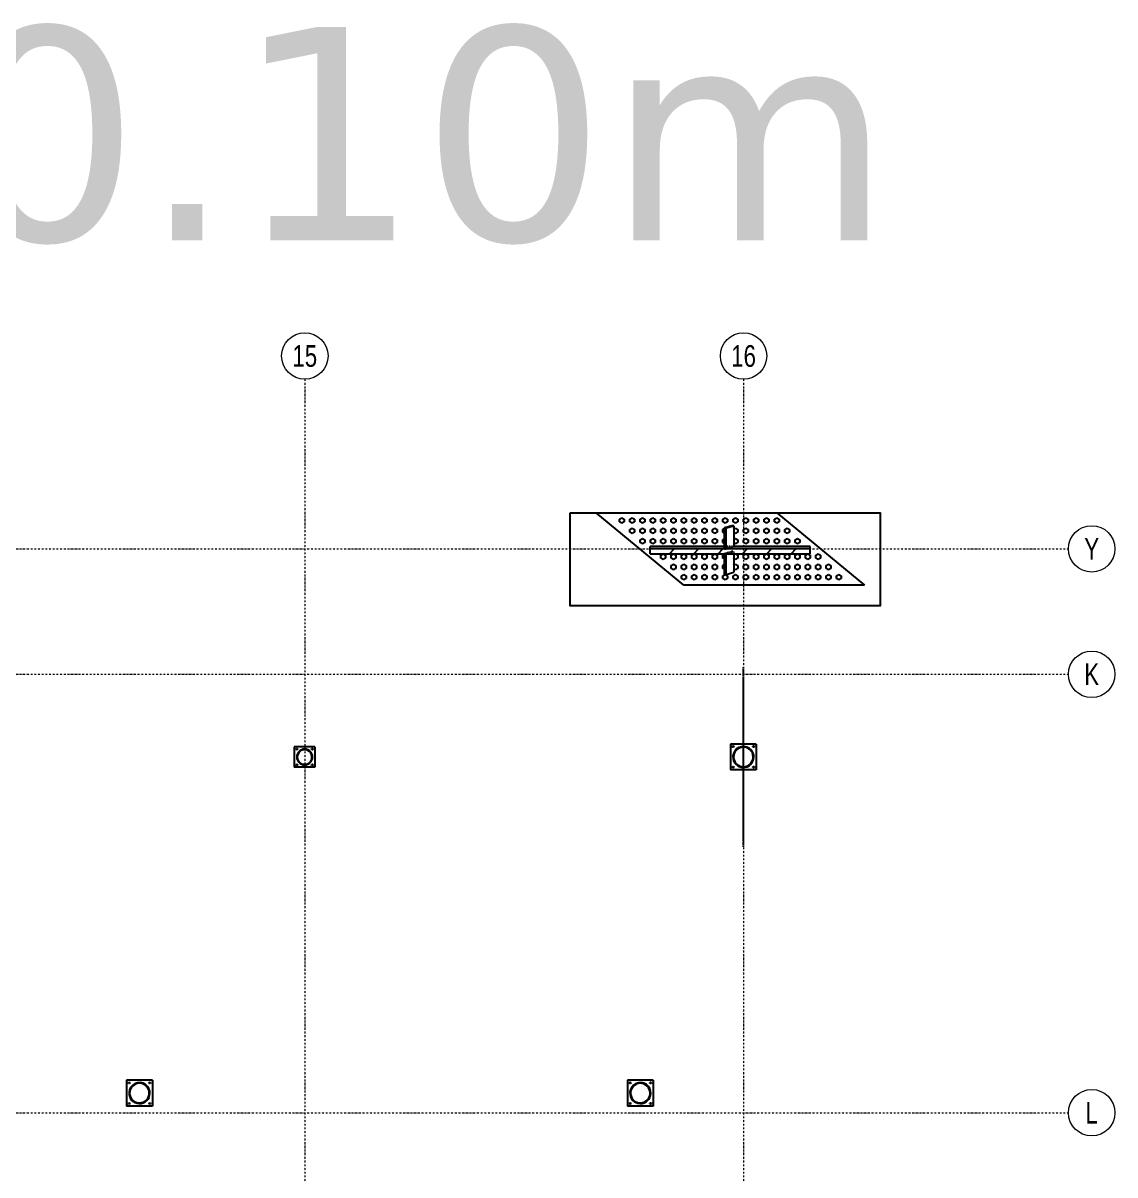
# Model space of a CAD drawing. Header units: millimetres. Extents: x 1541 to 289025, y -12015 to 47026.
# Drawn here: x 16030 to 17564, y -10396 to -8778 of the extents above; entities that cross this region are included whole.
import ezdxf
from ezdxf.enums import TextEntityAlignment as Align

# ---------------------------------------------------------------- set-up
doc = ezdxf.new("R2010")
doc.units = ezdxf.units.MM
doc.header["$LTSCALE"] = 0.1
for name, pattern in [('DASHDOTX2', [50.8, 25.4, -12.7, 0, -12.7]), ('DXK_LINE_DOT2', [3.9198, 1.9599, -1.9599]), ('DXK_LINE_DOT3', [5.9187, 2.979, -0.9799, 0.9799, -0.9799]), ('Grid Line', [3.33375, 1.905, -0.47625, 0.47625, -0.47625])]:
    doc.linetypes.add(name, pattern=pattern)
doc.layers.get('0').update_dxf_attribs({"color": 255})
doc.layers.add('E_EJES', color=8, linetype='Continuous', lineweight=9)
doc.layers.add('E_EJES-1', color=8, linetype='Grid Line', lineweight=9)
doc.layers.add('TEXTO GENRAL', color=3, linetype='Continuous')
doc.styles.add('Swis721 LtCn BT_1', font='swisscl.ttf', dxfattribs={"height": 0.42})
doc.styles.add('TEXTO GENERAL', font='verdana.ttf', dxfattribs={"height": 0.9})

# ---------------------------------------------------------------- blocks, each defined once
blk = doc.blocks.new('Grid - CNI_NOMBRE EJES-372759-_26_00m_LOC COLUMNAS Y MUROS PISO 7')
at = {"layer": 'E_EJES'}
blk.add_circle((0, 0), 0.003, dxfattribs=at)

msp = doc.modelspace()

# ---------------------------------------------------------------- hatches: boundary and pattern name
at = {"linetype": 'Continuous'}
h = msp.add_hatch(dxfattribs=at)
h.set_pattern_fill('', scale=7.611392, style=0, pattern_type=0)
h.set_pattern_definition([(45, (16911.21, -9516.221), (-17.088, 17.088), [])])
h.paths.add_polyline_path([(17135.9, -9516.2), (16911.2, -9516.2), (16911.2, -9523.5), (17135.5, -9523.5), (17135.9, -9518.3)])
h = msp.add_hatch(color=96, dxfattribs=at)
h.paths.add_polyline_path([(16436.8, -9809.1), (16436.6, -9806.9), (16436, -9804.8), (16435, -9802.9), (16433.6, -9801.3), (16431.9, -9799.9), (16430, -9798.9), (16427.9, -9798.2), (16425.8, -9798), (16423.6, -9798.2), (16421.5, -9798.9), (16419.6, -9799.9), (16417.9, -9801.3), (16416.6, -9802.9), (16415.6, -9804.8), (16414.9, -9806.9), (16414.7, -9809.1), (16414.9, -9811.2), (16415.6, -9813.3), (16416.6, -9815.2), (16417.9, -9816.9), (16419.6, -9818.3), (16421.5, -9819.3), (16423.6, -9819.9), (16425.8, -9820.1), (16427.9, -9819.9), (16430, -9819.3), (16431.9, -9818.3), (16433.6, -9816.9), (16435, -9815.2), (16436, -9813.3), (16436.6, -9811.2)])
h.paths.add_polyline_path([(16435.3, -9813), (16434.4, -9814.8), (16433.1, -9816.4), (16431.5, -9817.7), (16429.7, -9818.6), (16427.8, -9819.2), (16425.8, -9819.4), (16423.8, -9819.2), (16421.8, -9818.6), (16420, -9817.7), (16418.5, -9816.4), (16417.2, -9814.8), (16416.2, -9813), (16415.6, -9811.1), (16415.4, -9809.1), (16415.6, -9807.1), (16416.2, -9805.1), (16417.2, -9803.3), (16418.5, -9801.8), (16420, -9800.5), (16421.8, -9799.5), (16423.8, -9798.9), (16425.8, -9798.7), (16427.8, -9798.9), (16429.7, -9799.5), (16431.5, -9800.5), (16433.1, -9801.8), (16434.4, -9803.3), (16435.3, -9805.1), (16435.9, -9807.1), (16436.1, -9809.1), (16435.9, -9811.1)])
h = msp.add_hatch(color=96, dxfattribs=at)
h.paths.add_polyline_path([(17056.6, -9809.1), (17056.4, -9806.5), (17055.8, -9804), (17054.7, -9801.7), (17053.2, -9799.6), (17051.4, -9797.8), (17049.3, -9796.3), (17047, -9795.2), (17044.5, -9794.6), (17041.9, -9794.3), (17039.4, -9794.6), (17036.9, -9795.2), (17034.6, -9796.3), (17032.5, -9797.8), (17030.7, -9799.6), (17029.2, -9801.7), (17028.1, -9804), (17027.4, -9806.5), (17027.2, -9809.1), (17027.4, -9811.6), (17028.1, -9814.1), (17029.2, -9816.4), (17030.7, -9818.5), (17032.5, -9820.3), (17034.6, -9821.8), (17036.9, -9822.9), (17039.4, -9823.5), (17041.9, -9823.8), (17044.5, -9823.5), (17047, -9822.9), (17049.3, -9821.8), (17051.4, -9820.3), (17053.2, -9818.5), (17054.7, -9816.4), (17055.8, -9814.1), (17056.4, -9811.6)])
h.paths.add_polyline_path([(17054.9, -9813.8), (17053.9, -9816), (17052.5, -9818), (17050.8, -9819.7), (17048.8, -9821), (17046.7, -9822.1), (17044.3, -9822.7), (17041.9, -9822.9), (17039.5, -9822.7), (17037.2, -9822.1), (17035, -9821), (17033, -9819.7), (17031.3, -9818), (17029.9, -9816), (17028.9, -9813.8), (17028.3, -9811.5), (17028.1, -9809.1), (17028.3, -9806.7), (17028.9, -9804.3), (17029.9, -9802.1), (17031.3, -9800.2), (17033, -9798.5), (17035, -9797.1), (17037.2, -9796), (17039.5, -9795.4), (17041.9, -9795.2), (17044.3, -9795.4), (17046.7, -9796), (17048.8, -9797.1), (17050.8, -9798.5), (17052.5, -9800.2), (17053.9, -9802.1), (17054.9, -9804.3), (17055.6, -9806.7), (17055.8, -9809.1), (17055.6, -9811.5)])
h = msp.add_hatch(dxfattribs=at)
h.set_pattern_fill('', scale=7.611392, style=0, pattern_type=0)
h.set_pattern_definition([(45, (16208.29, -10278.892), (-17.088, 17.088), [])])
h.paths.add_polyline_path([(16208.5, -10281.4), (16208.3, -10278.9), (16207.6, -10276.4), (16206.5, -10274.1), (16205.1, -10272), (16203.3, -10270.2), (16201.2, -10268.7), (16198.8, -10267.6), (16196.4, -10267), (16193.8, -10266.7), (16191.2, -10267), (16188.8, -10267.6), (16186.4, -10268.7), (16184.3, -10270.2), (16182.5, -10272), (16181.1, -10274.1), (16180, -10276.4), (16179.3, -10278.9), (16179.1, -10281.4), (16179.3, -10284), (16180, -10286.5), (16181.1, -10288.8), (16182.5, -10290.9), (16184.3, -10292.7), (16186.4, -10294.2), (16188.8, -10295.3), (16191.2, -10295.9), (16193.8, -10296.2), (16196.4, -10295.9), (16198.8, -10295.3), (16201.2, -10294.2), (16203.3, -10292.7), (16205.1, -10290.9), (16206.5, -10288.8), (16207.6, -10286.5), (16208.3, -10284)])
h.paths.add_polyline_path([(16206.8, -10286.2), (16205.8, -10288.4), (16204.4, -10290.3), (16202.7, -10292.1), (16200.7, -10293.4), (16198.5, -10294.5), (16196.2, -10295.1), (16193.8, -10295.3), (16191.4, -10295.1), (16189.1, -10294.5), (16186.9, -10293.4), (16184.9, -10292.1), (16183.2, -10290.3), (16181.8, -10288.4), (16180.8, -10286.2), (16180.2, -10283.9), (16180, -10281.4), (16180.2, -10279), (16180.8, -10276.7), (16181.8, -10274.5), (16183.2, -10272.5), (16184.9, -10270.8), (16186.9, -10269.5), (16189.1, -10268.4), (16191.4, -10267.8), (16193.8, -10267.6), (16196.2, -10267.8), (16198.5, -10268.4), (16200.7, -10269.5), (16202.7, -10270.8), (16204.4, -10272.5), (16205.8, -10274.5), (16206.8, -10276.7), (16207.4, -10279), (16207.6, -10281.4), (16207.4, -10283.9)])
h = msp.add_hatch(dxfattribs=at)
h.set_pattern_fill('', scale=7.611392, style=0, pattern_type=0)
h.set_pattern_definition([(45, (16911.73, -10278.892), (-17.088, 17.088), [])])
h.paths.add_polyline_path([(16912, -10281.4), (16911.7, -10278.9), (16911.1, -10276.4), (16910, -10274.1), (16908.5, -10272), (16906.7, -10270.2), (16904.6, -10268.7), (16902.3, -10267.6), (16899.8, -10267), (16897.2, -10266.7), (16894.7, -10267), (16892.2, -10267.6), (16889.9, -10268.7), (16887.8, -10270.2), (16886, -10272), (16884.5, -10274.1), (16883.4, -10276.4), (16882.7, -10278.9), (16882.5, -10281.4), (16882.7, -10284), (16883.4, -10286.5), (16884.5, -10288.8), (16886, -10290.9), (16887.8, -10292.7), (16889.9, -10294.2), (16892.2, -10295.3), (16894.7, -10295.9), (16897.2, -10296.2), (16899.8, -10295.9), (16902.3, -10295.3), (16904.6, -10294.2), (16906.7, -10292.7), (16908.5, -10290.9), (16910, -10288.8), (16911.1, -10286.5), (16911.7, -10284)])
h.paths.add_polyline_path([(16910.2, -10286.2), (16909.2, -10288.4), (16907.8, -10290.3), (16906.1, -10292.1), (16904.2, -10293.4), (16902, -10294.5), (16899.6, -10295.1), (16897.2, -10295.3), (16894.8, -10295.1), (16892.5, -10294.5), (16890.3, -10293.4), (16888.3, -10292.1), (16886.6, -10290.3), (16885.2, -10288.4), (16884.2, -10286.2), (16883.6, -10283.9), (16883.4, -10281.4), (16883.6, -10279), (16884.2, -10276.7), (16885.2, -10274.5), (16886.6, -10272.5), (16888.3, -10270.8), (16890.3, -10269.5), (16892.5, -10268.4), (16894.8, -10267.8), (16897.2, -10267.6), (16899.6, -10267.8), (16902, -10268.4), (16904.2, -10269.5), (16906.1, -10270.8), (16907.8, -10272.5), (16909.2, -10274.5), (16910.2, -10276.7), (16910.9, -10279), (16911.1, -10281.4), (16910.9, -10283.9)])

# ---------------------------------------------------------------- linework, layer by layer
at = {"color": 2, "linetype": 'Continuous'}
for p, q in [((16958.3, -9567.5), (16835.1, -9466)), ((16835.1, -9466), (17088.8, -9466)), ((17088.8, -9466), (17212, -9567.5)), ((17026.3, -9484.1), (17015.4, -9487.3)), ((17017.8, -9487.3), (17028.5, -9484.1)), ((17028.5, -9484.1), (17026.3, -9484.1)), ((17028.5, -9484.1), (17028.6, -9513.1)), ((17015.4, -9516.4), (17015.4, -9487.3)), ((17015.4, -9487.3), (17017.8, -9487.3)), ((17017.8, -9516.4), (17017.8, -9487.3)), ((16911.2, -9516.2), (16911.2, -9513.1)), ((17015.4, -9513.1), (16911.2, -9513.1)), ((16911.2, -9523.5), (16911.2, -9516.2)), ((16911.2, -9516.2), (17135.9, -9516.2)), ((17015.4, -9516.4), (17017.8, -9516.4)), ((17135.9, -9513.1), (17028.6, -9513.1)), ((17135.9, -9516.2), (17135.9, -9513.1)), ((17135.9, -9518.3), (17135.9, -9516.2)), ((16911.2, -9523.5), (17135.5, -9523.5)), ((17015.4, -9523.5), (17017.8, -9523.4)), ((17015.4, -9552.6), (17015.4, -9523.5)), ((17017.8, -9552.5), (17017.8, -9523.4)), ((17028.5, -9523.5), (17028.6, -9549.3)), ((17135.5, -9523.5), (17135.9, -9518.3)), ((17135.5, -9523.5), (17135.9, -9523.5)), ((17135.9, -9523.5), (17135.9, -9518.3)), ((17017.8, -9552.5), (17028.6, -9549.3)), ((17015.4, -9552.6), (17017.8, -9552.5)), ((17212, -9567.5), (16958.3, -9567.5)), ((17060, -9790.9), (17023.8, -9790.9)), ((17023.8, -9790.9), (17023.8, -9827.2)), ((17060, -9790.9), (17060, -9827.2)), ((16440.3, -9794.6), (16411.3, -9794.6)), ((16411.3, -9794.6), (16411.3, -9823.6)), ((16440.3, -9794.6), (16440.3, -9823.6)), ((16440.3, -9823.6), (16411.3, -9823.6)), ((17060, -9827.2), (17023.8, -9827.2)), ((16211.9, -10263.3), (16175.7, -10263.3)), ((16175.7, -10263.3), (16175.7, -10299.6)), ((16211.9, -10263.3), (16211.9, -10299.6)), ((16915.4, -10263.3), (16879.1, -10263.3)), ((16879.1, -10263.3), (16879.1, -10299.6)), ((16915.4, -10263.3), (16915.4, -10299.6)), ((16211.9, -10299.6), (16175.7, -10299.6)), ((16915.4, -10299.6), (16879.1, -10299.6))]:
    msp.add_line(p, q, dxfattribs=at)
at = {"color": 7, "linetype": 'DXK_LINE_DOT2'}
for p, q in [((16835.1, -9466), (17088.8, -9466)), ((17028.6, -9513.1), (17015.4, -9513.1)), ((17017.8, -9516.4), (17028.6, -9513.2)), ((17028.6, -9513.1), (17028.6, -9513.2)), ((17026.3, -9520.2), (17015.4, -9523.5)), ((17017.8, -9523.4), (17028.5, -9520.2)), ((17028.5, -9520.2), (17026.3, -9520.2)), ((17028.5, -9520.2), (17028.5, -9523.5))]:
    msp.add_line(p, q, dxfattribs=at)
at = {"color": 7, "linetype": 'Continuous'}
for p, q in [((16868.1, -9475), (16871.3, -9473.1)), ((16868.1, -9478.7), (16868.1, -9475)), ((16871.3, -9480.6), (16868.1, -9478.7)), ((16871.3, -9473.1), (16874.6, -9475)), ((16874.6, -9478.7), (16871.3, -9480.6)), ((16874.6, -9475), (16874.6, -9478.7)), ((16882.6, -9475), (16885.8, -9473.1)), ((16882.6, -9478.7), (16882.6, -9475)), ((16885.8, -9480.6), (16882.6, -9478.7)), ((16885.8, -9473.1), (16889.1, -9475)), ((16889.1, -9478.7), (16885.8, -9480.6)), ((16889.1, -9475), (16889.1, -9478.7)), ((16897.1, -9475), (16900.3, -9473.1)), ((16897.1, -9478.7), (16897.1, -9475)), ((16900.3, -9480.6), (16897.1, -9478.7)), ((16900.3, -9473.1), (16903.6, -9475)), ((16903.6, -9478.7), (16900.3, -9480.6)), ((16903.6, -9475), (16903.6, -9478.7)), ((16911.6, -9475), (16914.8, -9473.1)), ((16911.6, -9478.7), (16911.6, -9475)), ((16914.8, -9480.6), (16911.6, -9478.7)), ((16914.8, -9473.1), (16918.1, -9475)), ((16918.1, -9478.7), (16914.8, -9480.6)), ((16918.1, -9475), (16918.1, -9478.7)), ((16926.1, -9475), (16929.3, -9473.1)), ((16926.1, -9478.7), (16926.1, -9475)), ((16929.3, -9480.6), (16926.1, -9478.7)), ((16929.3, -9473.1), (16932.6, -9475)), ((16932.6, -9478.7), (16929.3, -9480.6)), ((16932.6, -9475), (16932.6, -9478.7)), ((16940.6, -9475), (16943.8, -9473.1)), ((16940.6, -9478.7), (16940.6, -9475)), ((16943.8, -9480.6), (16940.6, -9478.7)), ((16943.8, -9473.1), (16947.1, -9475)), ((16947.1, -9478.7), (16943.8, -9480.6)), ((16947.1, -9475), (16947.1, -9478.7)), ((16955.1, -9475), (16958.3, -9473.1)), ((16955.1, -9478.7), (16955.1, -9475)), ((16958.3, -9480.6), (16955.1, -9478.7)), ((16958.3, -9473.1), (16961.6, -9475)), ((16961.6, -9478.7), (16958.3, -9480.6)), ((16961.6, -9475), (16961.6, -9478.7)), ((16969.6, -9475), (16972.8, -9473.1)), ((16969.6, -9478.7), (16969.6, -9475)), ((16972.8, -9480.6), (16969.6, -9478.7)), ((16972.8, -9473.1), (16976.1, -9475)), ((16976.1, -9478.7), (16972.8, -9480.6)), ((16976.1, -9475), (16976.1, -9478.7)), ((16984.1, -9475), (16987.3, -9473.1)), ((16984.1, -9478.7), (16984.1, -9475)), ((16987.3, -9480.6), (16984.1, -9478.7)), ((16987.3, -9473.1), (16990.6, -9475)), ((16990.6, -9478.7), (16987.3, -9480.6)), ((16990.6, -9475), (16990.6, -9478.7)), ((16998.6, -9475), (17001.8, -9473.1)), ((16998.6, -9478.7), (16998.6, -9475)), ((17001.8, -9480.6), (16998.6, -9478.7)), ((17001.8, -9473.1), (17005.1, -9475)), ((17005.1, -9478.7), (17001.8, -9480.6)), ((17005.1, -9475), (17005.1, -9478.7)), ((17013.1, -9475), (17016.3, -9473.1)), ((17013.1, -9478.7), (17013.1, -9475)), ((17016.3, -9480.6), (17013.1, -9478.7)), ((17016.3, -9473.1), (17019.6, -9475)), ((17019.6, -9478.7), (17016.3, -9480.6)), ((17019.6, -9475), (17019.6, -9478.7)), ((17027.6, -9475), (17030.8, -9473.1)), ((17027.6, -9478.7), (17027.6, -9475)), ((17030.8, -9480.6), (17027.6, -9478.7)), ((17030.8, -9473.1), (17034.1, -9475)), ((17034.1, -9478.7), (17030.8, -9480.6)), ((17034.1, -9475), (17034.1, -9478.7)), ((17042.1, -9475), (17045.3, -9473.1)), ((17042.1, -9478.7), (17042.1, -9475)), ((17045.3, -9480.6), (17042.1, -9478.7)), ((17045.3, -9473.1), (17048.6, -9475)), ((17048.6, -9478.7), (17045.3, -9480.6)), ((17048.6, -9475), (17048.6, -9478.7)), ((17056.6, -9475), (17059.8, -9473.1)), ((17056.6, -9478.7), (17056.6, -9475)), ((17059.8, -9480.6), (17056.6, -9478.7)), ((17059.8, -9473.1), (17063.1, -9475)), ((17063.1, -9478.7), (17059.8, -9480.6)), ((17063.1, -9475), (17063.1, -9478.7)), ((17071.1, -9475), (17074.3, -9473.1)), ((17071.1, -9478.7), (17071.1, -9475)), ((17074.3, -9480.6), (17071.1, -9478.7)), ((17074.3, -9473.1), (17077.6, -9475)), ((17077.6, -9478.7), (17074.3, -9480.6)), ((17077.6, -9475), (17077.6, -9478.7)), ((17085.5, -9475), (17088.8, -9473.1)), ((17085.5, -9478.7), (17085.5, -9475)), ((17088.8, -9480.6), (17085.5, -9478.7)), ((17088.8, -9473.1), (17092.1, -9475)), ((17092.1, -9478.7), (17088.8, -9480.6)), ((17092.1, -9475), (17092.1, -9478.7)), ((16882.6, -9489.5), (16885.8, -9487.6)), ((16882.6, -9493.2), (16882.6, -9489.5)), ((16885.8, -9495.1), (16882.6, -9493.2)), ((16885.8, -9487.6), (16889.1, -9489.5)), ((16889.1, -9493.2), (16885.8, -9495.1)), ((16889.1, -9489.5), (16889.1, -9493.2)), ((16897.1, -9489.5), (16900.3, -9487.6)), ((16897.1, -9493.2), (16897.1, -9489.5)), ((16900.3, -9495.1), (16897.1, -9493.2)), ((16900.3, -9487.6), (16903.6, -9489.5)), ((16903.6, -9493.2), (16900.3, -9495.1)), ((16903.6, -9489.5), (16903.6, -9493.2)), ((16911.6, -9489.5), (16914.8, -9487.6)), ((16911.6, -9493.2), (16911.6, -9489.5)), ((16914.8, -9495.1), (16911.6, -9493.2)), ((16914.8, -9487.6), (16918.1, -9489.5)), ((16918.1, -9493.2), (16914.8, -9495.1)), ((16918.1, -9489.5), (16918.1, -9493.2)), ((16926.1, -9489.5), (16929.3, -9487.6)), ((16926.1, -9493.2), (16926.1, -9489.5)), ((16929.3, -9495.1), (16926.1, -9493.2)), ((16929.3, -9487.6), (16932.6, -9489.5)), ((16932.6, -9493.2), (16929.3, -9495.1)), ((16932.6, -9489.5), (16932.6, -9493.2)), ((16940.6, -9489.5), (16943.8, -9487.6)), ((16940.6, -9493.2), (16940.6, -9489.5)), ((16943.8, -9495.1), (16940.6, -9493.2)), ((16943.8, -9487.6), (16947.1, -9489.5)), ((16947.1, -9493.2), (16943.8, -9495.1)), ((16947.1, -9489.5), (16947.1, -9493.2)), ((16955.1, -9489.5), (16958.3, -9487.6)), ((16955.1, -9493.2), (16955.1, -9489.5)), ((16958.3, -9495.1), (16955.1, -9493.2)), ((16958.3, -9487.6), (16961.6, -9489.5)), ((16961.6, -9493.2), (16958.3, -9495.1)), ((16961.6, -9489.5), (16961.6, -9493.2)), ((16969.6, -9489.5), (16972.8, -9487.6)), ((16969.6, -9493.2), (16969.6, -9489.5)), ((16972.8, -9495.1), (16969.6, -9493.2)), ((16972.8, -9487.6), (16976.1, -9489.5)), ((16976.1, -9493.2), (16972.8, -9495.1)), ((16976.1, -9489.5), (16976.1, -9493.2)), ((16984.1, -9489.5), (16987.3, -9487.6)), ((16984.1, -9493.2), (16984.1, -9489.5)), ((16987.3, -9495.1), (16984.1, -9493.2)), ((16987.3, -9487.6), (16990.6, -9489.5)), ((16990.6, -9493.2), (16987.3, -9495.1)), ((16990.6, -9489.5), (16990.6, -9493.2)), ((16998.6, -9489.5), (17001.8, -9487.6)), ((16998.6, -9493.2), (16998.6, -9489.5)), ((17001.8, -9495.1), (16998.6, -9493.2)), ((17001.8, -9487.6), (17005.1, -9489.5)), ((17005.1, -9493.2), (17001.8, -9495.1)), ((17005.1, -9489.5), (17005.1, -9493.2)), ((17013.1, -9489.5), (17015.4, -9488.1)), ((17013.1, -9493.2), (17013.1, -9489.5)), ((17015.4, -9494.6), (17013.1, -9493.2)), ((17028, -9489.2), (17030.8, -9487.6)), ((17030.8, -9495.1), (17028, -9493.5)), ((17030.8, -9487.6), (17034.1, -9489.5)), ((17034.1, -9493.2), (17030.8, -9495.1)), ((17034.1, -9489.5), (17034.1, -9493.2)), ((17042.1, -9489.5), (17045.3, -9487.6)), ((17042.1, -9493.2), (17042.1, -9489.5)), ((17045.3, -9495.1), (17042.1, -9493.2)), ((17045.3, -9487.6), (17048.6, -9489.5)), ((17048.6, -9493.2), (17045.3, -9495.1)), ((17048.6, -9489.5), (17048.6, -9493.2)), ((17056.6, -9489.5), (17059.8, -9487.6)), ((17056.6, -9493.2), (17056.6, -9489.5)), ((17059.8, -9495.1), (17056.6, -9493.2)), ((17059.8, -9487.6), (17063.1, -9489.5)), ((17063.1, -9493.2), (17059.8, -9495.1)), ((17063.1, -9489.5), (17063.1, -9493.2)), ((17071.1, -9489.5), (17074.3, -9487.6)), ((17071.1, -9493.2), (17071.1, -9489.5)), ((17074.3, -9495.1), (17071.1, -9493.2)), ((17074.3, -9487.6), (17077.6, -9489.5)), ((17077.6, -9493.2), (17074.3, -9495.1)), ((17077.6, -9489.5), (17077.6, -9493.2)), ((17085.5, -9489.5), (17088.8, -9487.6)), ((17085.5, -9493.2), (17085.5, -9489.5)), ((17088.8, -9495.1), (17085.5, -9493.2)), ((17088.8, -9487.6), (17092.1, -9489.5)), ((17092.1, -9493.2), (17088.8, -9495.1)), ((17092.1, -9489.5), (17092.1, -9493.2)), ((17100, -9489.5), (17103.3, -9487.6)), ((17100, -9493.2), (17100, -9489.5)), ((17103.3, -9495.1), (17100, -9493.2)), ((17103.3, -9487.6), (17106.6, -9489.5)), ((17106.6, -9493.2), (17103.3, -9495.1)), ((17106.6, -9489.5), (17106.6, -9493.2)), ((16897.1, -9504), (16900.3, -9502.1)), ((16897.1, -9507.7), (16897.1, -9504)), ((16900.3, -9509.6), (16897.1, -9507.7)), ((16900.3, -9502.1), (16903.6, -9504)), ((16903.6, -9507.7), (16900.3, -9509.6)), ((16903.6, -9504), (16903.6, -9507.7)), ((16911.6, -9504), (16914.8, -9502.1)), ((16911.6, -9507.7), (16911.6, -9504)), ((16914.8, -9509.6), (16911.6, -9507.7)), ((16914.8, -9502.1), (16918.1, -9504)), ((16918.1, -9507.7), (16914.8, -9509.6)), ((16918.1, -9504), (16918.1, -9507.7)), ((16926.1, -9504), (16929.3, -9502.1)), ((16926.1, -9507.7), (16926.1, -9504)), ((16929.3, -9509.6), (16926.1, -9507.7)), ((16929.3, -9502.1), (16932.6, -9504)), ((16932.6, -9507.7), (16929.3, -9509.6)), ((16932.6, -9504), (16932.6, -9507.7)), ((16940.6, -9504), (16943.8, -9502.1)), ((16940.6, -9507.7), (16940.6, -9504)), ((16943.8, -9509.6), (16940.6, -9507.7)), ((16943.8, -9502.1), (16947.1, -9504)), ((16947.1, -9507.7), (16943.8, -9509.6)), ((16947.1, -9504), (16947.1, -9507.7)), ((16955.1, -9504), (16958.3, -9502.1)), ((16955.1, -9507.7), (16955.1, -9504)), ((16958.3, -9509.6), (16955.1, -9507.7)), ((16958.3, -9502.1), (16961.6, -9504)), ((16961.6, -9507.7), (16958.3, -9509.6)), ((16961.6, -9504), (16961.6, -9507.7)), ((16969.6, -9504), (16972.8, -9502.1)), ((16969.6, -9507.7), (16969.6, -9504)), ((16972.8, -9509.6), (16969.6, -9507.7)), ((16972.8, -9502.1), (16976.1, -9504)), ((16976.1, -9507.7), (16972.8, -9509.6)), ((16976.1, -9504), (16976.1, -9507.7)), ((16984.1, -9504), (16987.3, -9502.1)), ((16984.1, -9507.7), (16984.1, -9504)), ((16987.3, -9509.6), (16984.1, -9507.7)), ((16987.3, -9502.1), (16990.6, -9504)), ((16990.6, -9507.7), (16987.3, -9509.6)), ((16990.6, -9504), (16990.6, -9507.7)), ((16998.6, -9504), (17001.8, -9502.1)), ((16998.6, -9507.7), (16998.6, -9504)), ((17001.8, -9509.6), (16998.6, -9507.7)), ((17001.8, -9502.1), (17005.1, -9504)), ((17005.1, -9507.7), (17001.8, -9509.6)), ((17005.1, -9504), (17005.1, -9507.7)), ((17013.1, -9504), (17015.4, -9502.6)), ((17013.1, -9507.7), (17013.1, -9504)), ((17015.4, -9509.1), (17013.1, -9507.7)), ((17028, -9503.7), (17030.8, -9502.1)), ((17030.8, -9509.6), (17028, -9508)), ((17030.8, -9502.1), (17034.1, -9504)), ((17034.1, -9507.7), (17030.8, -9509.6)), ((17034.1, -9504), (17034.1, -9507.7)), ((17042.1, -9504), (17045.3, -9502.1)), ((17042.1, -9507.7), (17042.1, -9504)), ((17045.3, -9509.6), (17042.1, -9507.7)), ((17045.3, -9502.1), (17048.6, -9504)), ((17048.6, -9507.7), (17045.3, -9509.6)), ((17048.6, -9504), (17048.6, -9507.7)), ((17056.6, -9504), (17059.8, -9502.1)), ((17056.6, -9507.7), (17056.6, -9504)), ((17059.8, -9509.6), (17056.6, -9507.7)), ((17059.8, -9502.1), (17063.1, -9504)), ((17063.1, -9507.7), (17059.8, -9509.6)), ((17063.1, -9504), (17063.1, -9507.7)), ((17071.1, -9504), (17074.3, -9502.1)), ((17071.1, -9507.7), (17071.1, -9504)), ((17074.3, -9509.6), (17071.1, -9507.7)), ((17074.3, -9502.1), (17077.6, -9504)), ((17077.6, -9507.7), (17074.3, -9509.6)), ((17077.6, -9504), (17077.6, -9507.7)), ((17085.5, -9504), (17088.8, -9502.1)), ((17085.5, -9507.7), (17085.5, -9504)), ((17088.8, -9509.6), (17085.5, -9507.7)), ((17088.8, -9502.1), (17092.1, -9504)), ((17092.1, -9507.7), (17088.8, -9509.6)), ((17092.1, -9504), (17092.1, -9507.7)), ((17100, -9504), (17103.3, -9502.1)), ((17100, -9507.7), (17100, -9504)), ((17103.3, -9509.6), (17100, -9507.7)), ((17103.3, -9502.1), (17106.6, -9504)), ((17106.6, -9507.7), (17103.3, -9509.6)), ((17106.6, -9504), (17106.6, -9507.7)), ((17114.5, -9504), (17117.8, -9502.1)), ((17114.5, -9507.7), (17114.5, -9504)), ((17117.8, -9509.6), (17114.5, -9507.7)), ((17117.8, -9502.1), (17121.1, -9504)), ((17121.1, -9507.7), (17117.8, -9509.6)), ((17121.1, -9504), (17121.1, -9507.7)), ((16926.1, -9525.7), (16929.3, -9523.8)), ((16926.1, -9529.5), (16926.1, -9525.7)), ((16929.3, -9531.4), (16926.1, -9529.5)), ((16929.3, -9523.8), (16932.6, -9525.7)), ((16932.6, -9529.5), (16929.3, -9531.4)), ((16932.6, -9525.7), (16932.6, -9529.5)), ((16940.6, -9525.7), (16943.8, -9523.8)), ((16940.6, -9529.5), (16940.6, -9525.7)), ((16943.8, -9531.4), (16940.6, -9529.5)), ((16943.8, -9523.8), (16947.1, -9525.7)), ((16947.1, -9529.5), (16943.8, -9531.4)), ((16947.1, -9525.7), (16947.1, -9529.5)), ((16955.1, -9525.7), (16958.3, -9523.8)), ((16955.1, -9529.5), (16955.1, -9525.7)), ((16958.3, -9531.4), (16955.1, -9529.5)), ((16958.3, -9523.8), (16961.6, -9525.7)), ((16961.6, -9529.5), (16958.3, -9531.4)), ((16961.6, -9525.7), (16961.6, -9529.5)), ((16969.6, -9525.7), (16972.8, -9523.8)), ((16969.6, -9529.5), (16969.6, -9525.7)), ((16972.8, -9531.4), (16969.6, -9529.5)), ((16972.8, -9523.8), (16976.1, -9525.7)), ((16976.1, -9529.5), (16972.8, -9531.4)), ((16976.1, -9525.7), (16976.1, -9529.5)), ((16984.1, -9525.7), (16987.3, -9523.8)), ((16984.1, -9529.5), (16984.1, -9525.7)), ((16987.3, -9531.4), (16984.1, -9529.5)), ((16987.3, -9523.8), (16990.6, -9525.7)), ((16990.6, -9529.5), (16987.3, -9531.4)), ((16990.6, -9525.7), (16990.6, -9529.5)), ((16998.6, -9525.7), (17001.8, -9523.8)), ((16998.6, -9529.5), (16998.6, -9525.7)), ((17001.8, -9531.4), (16998.6, -9529.5)), ((17001.8, -9523.8), (17005.1, -9525.7)), ((17005.1, -9529.5), (17001.8, -9531.4)), ((17005.1, -9525.7), (17005.1, -9529.5)), ((17013.1, -9525.7), (17015.4, -9524.3)), ((17013.1, -9529.5), (17013.1, -9525.7)), ((17015.4, -9530.8), (17013.1, -9529.5)), ((17028, -9525.5), (17030.8, -9523.8)), ((17030.8, -9531.4), (17028, -9529.7)), ((17030.8, -9523.8), (17034.1, -9525.7)), ((17034.1, -9529.5), (17030.8, -9531.4)), ((17034.1, -9525.7), (17034.1, -9529.5)), ((17042.1, -9525.7), (17045.3, -9523.8)), ((17042.1, -9529.5), (17042.1, -9525.7)), ((17045.3, -9531.4), (17042.1, -9529.5)), ((17045.3, -9523.8), (17048.6, -9525.7)), ((17048.6, -9529.5), (17045.3, -9531.4)), ((17048.6, -9525.7), (17048.6, -9529.5)), ((17056.6, -9525.7), (17059.8, -9523.8)), ((17056.6, -9529.5), (17056.6, -9525.7)), ((17059.8, -9531.4), (17056.6, -9529.5)), ((17059.8, -9523.8), (17063.1, -9525.7)), ((17063.1, -9529.5), (17059.8, -9531.4)), ((17063.1, -9525.7), (17063.1, -9529.5)), ((17071.1, -9525.7), (17074.3, -9523.8)), ((17071.1, -9529.5), (17071.1, -9525.7)), ((17074.3, -9531.4), (17071.1, -9529.5)), ((17074.3, -9523.8), (17077.6, -9525.7)), ((17077.6, -9529.5), (17074.3, -9531.4)), ((17077.6, -9525.7), (17077.6, -9529.5)), ((17085.5, -9525.7), (17088.8, -9523.8)), ((17085.5, -9529.5), (17085.5, -9525.7)), ((17088.8, -9531.4), (17085.5, -9529.5)), ((17088.8, -9523.8), (17092.1, -9525.7)), ((17092.1, -9529.5), (17088.8, -9531.4)), ((17092.1, -9525.7), (17092.1, -9529.5)), ((17100, -9525.7), (17103.3, -9523.8)), ((17100, -9529.5), (17100, -9525.7)), ((17103.3, -9531.4), (17100, -9529.5)), ((17103.3, -9523.8), (17106.6, -9525.7)), ((17106.6, -9529.5), (17103.3, -9531.4)), ((17106.6, -9525.7), (17106.6, -9529.5)), ((17114.5, -9525.7), (17117.8, -9523.8)), ((17114.5, -9529.5), (17114.5, -9525.7)), ((17117.8, -9531.4), (17114.5, -9529.5)), ((17117.8, -9523.8), (17121.1, -9525.7)), ((17121.1, -9529.5), (17117.8, -9531.4)), ((17121.1, -9525.7), (17121.1, -9529.5)), ((17129, -9525.7), (17132.3, -9523.8)), ((17129, -9529.5), (17129, -9525.7)), ((17132.3, -9531.4), (17129, -9529.5)), ((17132.3, -9523.8), (17135.6, -9525.7)), ((17135.6, -9529.5), (17132.3, -9531.4)), ((17135.6, -9525.7), (17135.6, -9529.5)), ((17143.5, -9525.7), (17146.8, -9523.8)), ((17143.5, -9529.5), (17143.5, -9525.7)), ((17146.8, -9531.4), (17143.5, -9529.5)), ((17146.8, -9523.8), (17150.1, -9525.7)), ((17150.1, -9529.5), (17146.8, -9531.4)), ((17150.1, -9525.7), (17150.1, -9529.5)), ((16940.6, -9540.2), (16943.8, -9538.3)), ((16940.6, -9544), (16940.6, -9540.2)), ((16943.8, -9545.9), (16940.6, -9544)), ((16943.8, -9538.3), (16947.1, -9540.2)), ((16947.1, -9544), (16943.8, -9545.9)), ((16947.1, -9540.2), (16947.1, -9544)), ((16955.1, -9540.2), (16958.3, -9538.3)), ((16955.1, -9544), (16955.1, -9540.2)), ((16958.3, -9545.9), (16955.1, -9544)), ((16958.3, -9538.3), (16961.6, -9540.2)), ((16961.6, -9544), (16958.3, -9545.9)), ((16961.6, -9540.2), (16961.6, -9544)), ((16969.6, -9540.2), (16972.8, -9538.3)), ((16969.6, -9544), (16969.6, -9540.2)), ((16972.8, -9545.9), (16969.6, -9544)), ((16972.8, -9538.3), (16976.1, -9540.2)), ((16976.1, -9544), (16972.8, -9545.9)), ((16976.1, -9540.2), (16976.1, -9544)), ((16984.1, -9540.2), (16987.3, -9538.3)), ((16984.1, -9544), (16984.1, -9540.2)), ((16987.3, -9545.9), (16984.1, -9544)), ((16987.3, -9538.3), (16990.6, -9540.2)), ((16990.6, -9544), (16987.3, -9545.9)), ((16990.6, -9540.2), (16990.6, -9544)), ((16998.6, -9540.2), (17001.8, -9538.3)), ((16998.6, -9544), (16998.6, -9540.2)), ((17001.8, -9545.9), (16998.6, -9544)), ((17001.8, -9538.3), (17005.1, -9540.2)), ((17005.1, -9544), (17001.8, -9545.9)), ((17005.1, -9540.2), (17005.1, -9544)), ((17013.1, -9540.2), (17015.4, -9538.8)), ((17013.1, -9544), (17013.1, -9540.2)), ((17015.4, -9545.3), (17013.1, -9544)), ((17028, -9540), (17030.8, -9538.3)), ((17030.8, -9545.9), (17028, -9544.2)), ((17030.8, -9538.3), (17034.1, -9540.2)), ((17034.1, -9544), (17030.8, -9545.9)), ((17034.1, -9540.2), (17034.1, -9544)), ((17042.1, -9540.2), (17045.3, -9538.3)), ((17042.1, -9544), (17042.1, -9540.2)), ((17045.3, -9545.9), (17042.1, -9544)), ((17045.3, -9538.3), (17048.6, -9540.2)), ((17048.6, -9544), (17045.3, -9545.9)), ((17048.6, -9540.2), (17048.6, -9544)), ((17056.6, -9540.2), (17059.8, -9538.3)), ((17056.6, -9544), (17056.6, -9540.2)), ((17059.8, -9545.9), (17056.6, -9544)), ((17059.8, -9538.3), (17063.1, -9540.2)), ((17063.1, -9544), (17059.8, -9545.9)), ((17063.1, -9540.2), (17063.1, -9544)), ((17071.1, -9540.2), (17074.3, -9538.3)), ((17071.1, -9544), (17071.1, -9540.2)), ((17074.3, -9545.9), (17071.1, -9544)), ((17074.3, -9538.3), (17077.6, -9540.2)), ((17077.6, -9544), (17074.3, -9545.9)), ((17077.6, -9540.2), (17077.6, -9544)), ((17085.5, -9540.2), (17088.8, -9538.3)), ((17085.5, -9544), (17085.5, -9540.2)), ((17088.8, -9545.9), (17085.5, -9544)), ((17088.8, -9538.3), (17092.1, -9540.2)), ((17092.1, -9544), (17088.8, -9545.9)), ((17092.1, -9540.2), (17092.1, -9544)), ((17100, -9540.2), (17103.3, -9538.3)), ((17100, -9544), (17100, -9540.2)), ((17103.3, -9545.9), (17100, -9544)), ((17103.3, -9538.3), (17106.6, -9540.2)), ((17106.6, -9544), (17103.3, -9545.9)), ((17106.6, -9540.2), (17106.6, -9544)), ((17114.5, -9540.2), (17117.8, -9538.3)), ((17114.5, -9544), (17114.5, -9540.2)), ((17117.8, -9545.9), (17114.5, -9544)), ((17117.8, -9538.3), (17121.1, -9540.2)), ((17121.1, -9544), (17117.8, -9545.9)), ((17121.1, -9540.2), (17121.1, -9544)), ((17129, -9540.2), (17132.3, -9538.3)), ((17129, -9544), (17129, -9540.2)), ((17132.3, -9545.9), (17129, -9544)), ((17132.3, -9538.3), (17135.6, -9540.2)), ((17135.6, -9544), (17132.3, -9545.9)), ((17135.6, -9540.2), (17135.6, -9544)), ((17143.5, -9540.2), (17146.8, -9538.3)), ((17143.5, -9544), (17143.5, -9540.2)), ((17146.8, -9545.9), (17143.5, -9544)), ((17146.8, -9538.3), (17150.1, -9540.2)), ((17150.1, -9544), (17146.8, -9545.9)), ((17150.1, -9540.2), (17150.1, -9544)), ((17158, -9540.2), (17161.3, -9538.3)), ((17158, -9544), (17158, -9540.2)), ((17161.3, -9545.9), (17158, -9544)), ((17161.3, -9538.3), (17164.6, -9540.2)), ((17164.6, -9544), (17161.3, -9545.9)), ((17164.6, -9540.2), (17164.6, -9544)), ((16955.1, -9554.7), (16958.3, -9552.8)), ((16955.1, -9558.5), (16955.1, -9554.7)), ((16958.3, -9560.3), (16955.1, -9558.5)), ((16958.3, -9552.8), (16961.6, -9554.7)), ((16961.6, -9558.5), (16958.3, -9560.3)), ((16961.6, -9554.7), (16961.6, -9558.5)), ((16969.6, -9554.7), (16972.8, -9552.8)), ((16969.6, -9558.5), (16969.6, -9554.7)), ((16972.8, -9560.3), (16969.6, -9558.5)), ((16972.8, -9552.8), (16976.1, -9554.7)), ((16976.1, -9558.5), (16972.8, -9560.3)), ((16976.1, -9554.7), (16976.1, -9558.5)), ((16984.1, -9554.7), (16987.3, -9552.8)), ((16984.1, -9558.5), (16984.1, -9554.7)), ((16987.3, -9560.3), (16984.1, -9558.5)), ((16987.3, -9552.8), (16990.6, -9554.7)), ((16990.6, -9558.5), (16987.3, -9560.3)), ((16990.6, -9554.7), (16990.6, -9558.5)), ((16998.6, -9554.7), (17001.8, -9552.8)), ((16998.6, -9558.5), (16998.6, -9554.7)), ((17001.8, -9560.3), (16998.6, -9558.5)), ((17001.8, -9552.8), (17005.1, -9554.7)), ((17005.1, -9558.5), (17001.8, -9560.3)), ((17005.1, -9554.7), (17005.1, -9558.5)), ((17013.1, -9554.7), (17016.3, -9552.8)), ((17013.1, -9558.5), (17013.1, -9554.7)), ((17016.3, -9560.3), (17013.1, -9558.5)), ((17016.3, -9552.8), (17019.6, -9554.7)), ((17019.6, -9558.5), (17016.3, -9560.3)), ((17019.6, -9554.7), (17019.6, -9558.5)), ((17027.6, -9554.7), (17030.8, -9552.8)), ((17027.6, -9558.5), (17027.6, -9554.7)), ((17030.8, -9560.3), (17027.6, -9558.5)), ((17030.8, -9552.8), (17034.1, -9554.7)), ((17034.1, -9558.5), (17030.8, -9560.3)), ((17034.1, -9554.7), (17034.1, -9558.5)), ((17042.1, -9554.7), (17045.3, -9552.8)), ((17042.1, -9558.5), (17042.1, -9554.7)), ((17045.3, -9560.3), (17042.1, -9558.5)), ((17045.3, -9552.8), (17048.6, -9554.7)), ((17048.6, -9558.5), (17045.3, -9560.3)), ((17048.6, -9554.7), (17048.6, -9558.5)), ((17056.6, -9554.7), (17059.8, -9552.8)), ((17056.6, -9558.5), (17056.6, -9554.7)), ((17059.8, -9560.3), (17056.6, -9558.5)), ((17059.8, -9552.8), (17063.1, -9554.7)), ((17063.1, -9558.5), (17059.8, -9560.3)), ((17063.1, -9554.7), (17063.1, -9558.5)), ((17071.1, -9554.7), (17074.3, -9552.8)), ((17071.1, -9558.5), (17071.1, -9554.7)), ((17074.3, -9560.3), (17071.1, -9558.5)), ((17074.3, -9552.8), (17077.6, -9554.7)), ((17077.6, -9558.5), (17074.3, -9560.3)), ((17077.6, -9554.7), (17077.6, -9558.5)), ((17085.5, -9554.7), (17088.8, -9552.8)), ((17085.5, -9558.5), (17085.5, -9554.7)), ((17088.8, -9560.3), (17085.5, -9558.5)), ((17088.8, -9552.8), (17092.1, -9554.7)), ((17092.1, -9558.5), (17088.8, -9560.3)), ((17092.1, -9554.7), (17092.1, -9558.5)), ((17100, -9554.7), (17103.3, -9552.8)), ((17100, -9558.5), (17100, -9554.7)), ((17103.3, -9560.3), (17100, -9558.5)), ((17103.3, -9552.8), (17106.6, -9554.7)), ((17106.6, -9558.5), (17103.3, -9560.3)), ((17106.6, -9554.7), (17106.6, -9558.5)), ((17114.5, -9554.7), (17117.8, -9552.8)), ((17114.5, -9558.5), (17114.5, -9554.7)), ((17117.8, -9560.3), (17114.5, -9558.5)), ((17117.8, -9552.8), (17121.1, -9554.7)), ((17121.1, -9558.5), (17117.8, -9560.3)), ((17121.1, -9554.7), (17121.1, -9558.5)), ((17129, -9554.7), (17132.3, -9552.8)), ((17129, -9558.5), (17129, -9554.7)), ((17132.3, -9560.3), (17129, -9558.5)), ((17132.3, -9552.8), (17135.6, -9554.7)), ((17135.6, -9558.5), (17132.3, -9560.3)), ((17135.6, -9554.7), (17135.6, -9558.5)), ((17143.5, -9554.7), (17146.8, -9552.8)), ((17143.5, -9558.5), (17143.5, -9554.7)), ((17146.8, -9560.3), (17143.5, -9558.5)), ((17146.8, -9552.8), (17150.1, -9554.7)), ((17150.1, -9558.5), (17146.8, -9560.3)), ((17150.1, -9554.7), (17150.1, -9558.5)), ((17158, -9554.7), (17161.3, -9552.8)), ((17158, -9558.5), (17158, -9554.7)), ((17161.3, -9560.3), (17158, -9558.5)), ((17161.3, -9552.8), (17164.6, -9554.7)), ((17164.6, -9558.5), (17161.3, -9560.3)), ((17164.6, -9554.7), (17164.6, -9558.5)), ((17172.5, -9554.7), (17175.8, -9552.8)), ((17172.5, -9558.5), (17172.5, -9554.7)), ((17175.8, -9560.3), (17172.5, -9558.5)), ((17175.8, -9552.8), (17179.1, -9554.7)), ((17179.1, -9558.5), (17175.8, -9560.3)), ((17179.1, -9554.7), (17179.1, -9558.5)), ((16413.8, -9798.2), (16414.3, -9797.2)), ((16414.3, -9799.2), (16413.8, -9798.2)), ((16414.3, -9797.2), (16415.5, -9797.2)), ((16415.5, -9799.2), (16414.3, -9799.2)), ((16415.5, -9797.2), (16416, -9798.2)), ((16416, -9798.2), (16415.5, -9799.2)), ((16435.5, -9798.2), (16436.1, -9797.2)), ((16436.1, -9799.2), (16435.5, -9798.2)), ((16436.1, -9797.2), (16437.2, -9797.2)), ((16437.2, -9799.2), (16436.1, -9799.2)), ((16437.2, -9797.2), (16437.8, -9798.2)), ((16437.8, -9798.2), (16437.2, -9799.2)), ((17026.3, -9794.6), (17026.9, -9793.6)), ((17026.9, -9795.5), (17026.3, -9794.6)), ((17026.9, -9793.6), (17028, -9793.6)), ((17028, -9795.5), (17026.9, -9795.5)), ((17028, -9793.6), (17028.6, -9794.6)), ((17028.6, -9794.6), (17028, -9795.5)), ((17055.3, -9794.6), (17055.9, -9793.6)), ((17055.9, -9795.5), (17055.3, -9794.6)), ((17055.9, -9793.6), (17057, -9793.6)), ((17057, -9795.5), (17055.9, -9795.5)), ((17057, -9793.6), (17057.6, -9794.6)), ((17057.6, -9794.6), (17057, -9795.5)), ((16413.8, -9819.9), (16414.3, -9819)), ((16414.3, -9820.9), (16413.8, -9819.9)), ((16414.3, -9819), (16415.5, -9819)), ((16415.5, -9820.9), (16414.3, -9820.9)), ((16415.5, -9819), (16416, -9819.9)), ((16416, -9819.9), (16415.5, -9820.9)), ((16435.5, -9819.9), (16436.1, -9819)), ((16436.1, -9820.9), (16435.5, -9819.9)), ((16436.1, -9819), (16437.2, -9819)), ((16437.2, -9820.9), (16436.1, -9820.9)), ((16437.2, -9819), (16437.8, -9819.9)), ((16437.8, -9819.9), (16437.2, -9820.9)), ((17026.3, -9823.6), (17026.9, -9822.6)), ((17026.9, -9824.5), (17026.3, -9823.6)), ((17026.9, -9822.6), (17028, -9822.6)), ((17028, -9824.5), (17026.9, -9824.5)), ((17028, -9822.6), (17028.6, -9823.6)), ((17028.6, -9823.6), (17028, -9824.5)), ((17055.3, -9823.6), (17055.9, -9822.6)), ((17055.9, -9824.5), (17055.3, -9823.6)), ((17055.9, -9822.6), (17057, -9822.6)), ((17057, -9824.5), (17055.9, -9824.5)), ((17057, -9822.6), (17057.6, -9823.6)), ((17057.6, -9823.6), (17057, -9824.5)), ((16178.2, -10266.9), (16178.7, -10266)), ((16178.7, -10267.9), (16178.2, -10266.9)), ((16178.7, -10266), (16179.9, -10266)), ((16179.9, -10267.9), (16178.7, -10267.9)), ((16179.9, -10266), (16180.4, -10266.9)), ((16180.4, -10266.9), (16179.9, -10267.9)), ((16207.2, -10266.9), (16207.7, -10266)), ((16207.7, -10267.9), (16207.2, -10266.9)), ((16207.7, -10266), (16208.9, -10266)), ((16208.9, -10267.9), (16207.7, -10267.9)), ((16208.9, -10266), (16209.4, -10266.9)), ((16209.4, -10266.9), (16208.9, -10267.9)), ((16881.6, -10266.9), (16882.2, -10266)), ((16882.2, -10267.9), (16881.6, -10266.9)), ((16882.2, -10266), (16883.3, -10266)), ((16883.3, -10267.9), (16882.2, -10267.9)), ((16883.3, -10266), (16883.9, -10266.9)), ((16883.9, -10266.9), (16883.3, -10267.9)), ((16910.6, -10266.9), (16911.2, -10266)), ((16911.2, -10267.9), (16910.6, -10266.9)), ((16911.2, -10266), (16912.3, -10266)), ((16912.3, -10267.9), (16911.2, -10267.9)), ((16912.3, -10266), (16912.9, -10266.9)), ((16912.9, -10266.9), (16912.3, -10267.9)), ((16178.2, -10295.9), (16178.7, -10295)), ((16178.7, -10295), (16179.9, -10295)), ((16179.9, -10295), (16180.4, -10295.9)), ((16207.2, -10295.9), (16207.7, -10295)), ((16207.7, -10295), (16208.9, -10295)), ((16208.9, -10295), (16209.4, -10295.9)), ((16881.6, -10295.9), (16882.2, -10295)), ((16882.2, -10295), (16883.3, -10295)), ((16883.3, -10295), (16883.9, -10295.9)), ((16910.6, -10295.9), (16911.2, -10295)), ((16911.2, -10295), (16912.3, -10295)), ((16912.3, -10295), (16912.9, -10295.9)), ((16178.7, -10296.9), (16178.2, -10295.9)), ((16179.9, -10296.9), (16178.7, -10296.9)), ((16180.4, -10295.9), (16179.9, -10296.9)), ((16207.7, -10296.9), (16207.2, -10295.9)), ((16208.9, -10296.9), (16207.7, -10296.9)), ((16209.4, -10295.9), (16208.9, -10296.9)), ((16882.2, -10296.9), (16881.6, -10295.9)), ((16883.3, -10296.9), (16882.2, -10296.9)), ((16883.9, -10295.9), (16883.3, -10296.9)), ((16911.2, -10296.9), (16910.6, -10295.9)), ((16912.3, -10296.9), (16911.2, -10296.9)), ((16912.9, -10295.9), (16912.3, -10296.9))]:
    msp.add_line(p, q, dxfattribs=at)
at = {"color": 7, "linetype": 'DXK_LINE_DOT3'}
for p, q in [((17041.9, -9935.9), (17041.9, -9682.2)), ((17041.9, -9917.8), (17041.9, -9700.3))]:
    msp.add_line(p, q, dxfattribs=at)
at = {"color": 2, "linetype": 'Continuous'}
msp.add_lwpolyline([(16798.9, -9466), (17233.8, -9466), (17233.8, -9596.5), (16798.9, -9596.5)], close=True, dxfattribs=at)
for centre, radius, start, end in [((16425.8, -9809.1), 11.1, 11.25, 191.25), ((16425.8, -9809.1), 11.1, 191.25, 11.25), ((16425.8, -9809.1), 10.3, 168.75, 348.75), ((16425.8, -9809.1), 10.3, 348.75, 168.75), ((17041.9, -9809.1), 14.7, 10, 190), ((17041.9, -9809.1), 14.7, 190, 10), ((17041.9, -9809.1), 13.8, 170, 350), ((17041.9, -9809.1), 13.8, 350, 170), ((16193.8, -10281.4), 14.7, 10, 190), ((16193.8, -10281.4), 14.7, 190, 10), ((16193.8, -10281.4), 13.8, 350, 170), ((16897.2, -10281.4), 14.7, 10, 190), ((16897.2, -10281.4), 14.7, 190, 10), ((16897.2, -10281.4), 13.8, 350, 170), ((16193.8, -10281.4), 13.8, 170, 350), ((16897.2, -10281.4), 13.8, 170, 350)]:
    msp.add_arc(centre, radius, start, end, dxfattribs=at)
at = {"layer": 'E_EJES'}
for centre in [(16426, -9245.6), (17042.2, -9245.6)]:
    msp.add_circle(centre, 32.6, dxfattribs=at)
at = {"layer": 'E_EJES-1', "linetype": 'DASHDOTX2'}
for p, q in [((16426, -9278.2), (16426, -11903.7)), ((17042.2, -9278.2), (17042.2, -11903.7)), ((10275.7, -9516.7), (17498.5, -9516.7)), ((10275.7, -9692.9), (17498.5, -9692.9)), ((10275.7, -10309), (17498.5, -10309))]:
    msp.add_line(p, q, dxfattribs=at)

# ---------------------------------------------------------------- block references
at = {"layer": 'E_EJES', "xscale": 10873.41661564557, "yscale": 10873.41661564557, "zscale": 10873.41661564557, "rotation": 269.9999999999994}
for p in [(17531.1, -9516.7), (17531.1, -9692.9), (17531.1, -10309)]:
    msp.add_blockref('Grid - CNI_NOMBRE EJES-372759-_26_00m_LOC COLUMNAS Y MUROS PISO 7', p, dxfattribs=at)

# ---------------------------------------------------------------- texts
at = {"layer": 'E_EJES', "style": 'Swis721 LtCn BT_1'}
for s, height, p in [('15', 30.45, (16426, -9245.6)), ('16', 30.45, (17042.2, -9245.6)), ('Y', 30.4, (17531.1, -9516.7)), ('K', 30.4, (17531.1, -9692.9)), ('L', 30.4, (17531.1, -10309))]:
    msp.add_text(s, height=height, dxfattribs=at).set_placement(p, align=Align.MIDDLE_CENTER)
at = {"layer": 'TEXTO GENRAL', "color": 3, "style": 'TEXTO GENERAL'}
msp.add_text('PLANTA DE PISO 1 N.E. +0.10m', height=300, dxfattribs=at).set_placement((13981.6, -8933.2), align=Align.MIDDLE_CENTER)

doc.saveas('drawing.dxf')
